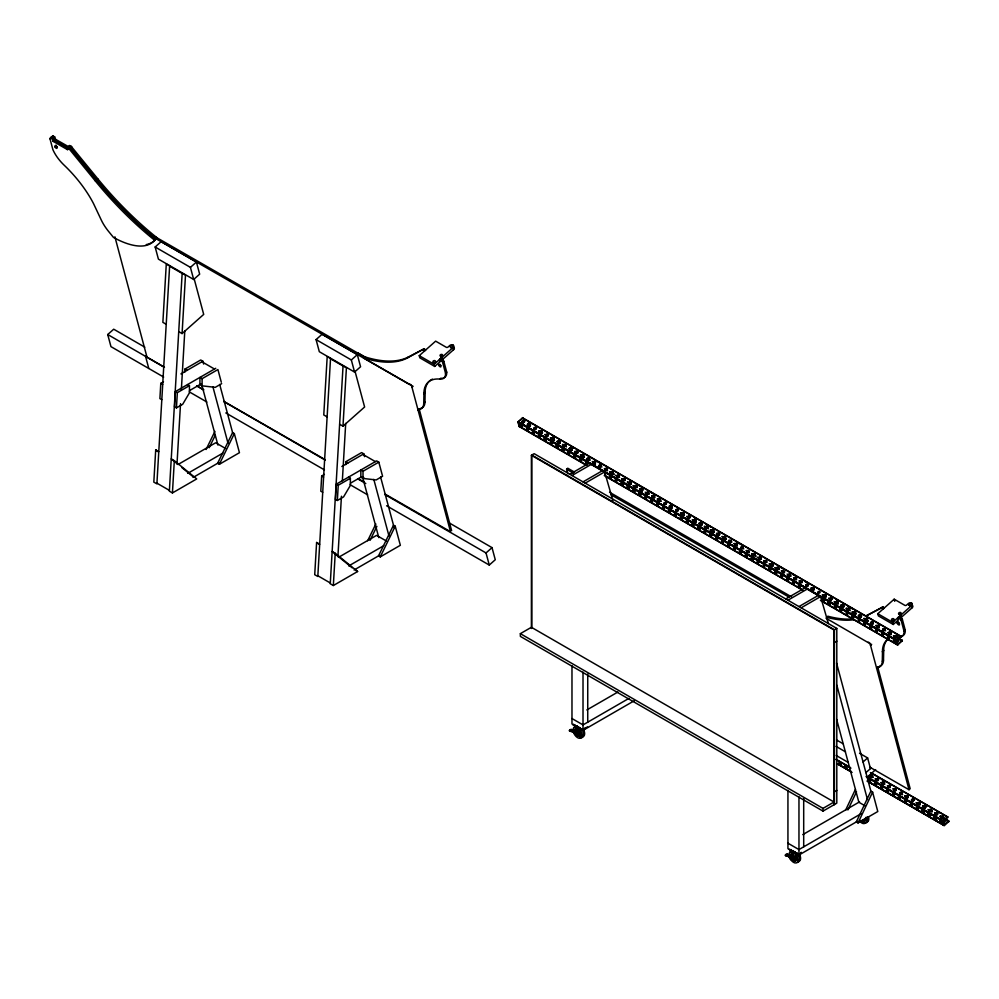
<?xml version="1.0" encoding="UTF-8"?>
<svg xmlns="http://www.w3.org/2000/svg" width="999" height="999" viewBox="0 0 999 999"><rect width="100%" height="100%" fill="white"/><g stroke="black" fill="none" stroke-linecap="round" stroke-linejoin="round"><path stroke-width="1.5" d="M184.902 371.978L184.902 369.106L200.699 359.99L202.872 361.238L203.634 364.061M187.55 384.565L189.448 385.664L189.448 392.832L182.667 404.308L176.448 407.892L174.538 406.793L175.437 391.558L215.734 368.294M221.678 383.641L215.26 387.35L202.098 385.839L202.098 378.671L217.907 369.555L221.303 382.23M345.804 464.572L345.804 461.7L361.613 452.584L363.786 453.833L364.535 456.655M348.464 477.16L350.362 478.259L350.362 485.427L343.569 496.903L337.35 500.487L335.452 499.388L336.338 484.153L376.635 460.889L378.808 462.15L382.58 476.236L376.161 479.945L363.012 478.434L360.839 477.172L360.839 470.017L363.012 471.266L363.012 478.434M419.243 409.203L418.057 410.277L421.391 408.529A27.822 11.401 48.3 0 0 423.763 403.184L424.001 391.396A65.709 26.923 48.3 0 1 439.947 379.083L441.146 378.009M421.391 408.529L422.589 407.467A27.822 11.401 48.3 0 0 424.962 402.11L425.199 390.334A65.709 26.923 48.3 0 1 432.505 379.133M880.007 666.096L876.598 668.319L879.932 666.583A27.822 11.401 48.3 0 0 882.304 661.226L882.542 649.45A65.709 26.923 48.3 0 1 888.161 639.16M879.932 666.583L881.13 665.521A27.822 11.401 48.3 0 0 883.503 660.164L883.74 648.388A65.709 26.923 48.3 0 1 887.874 639.235M586.987 465.284L519.355 426.273L518.206 421.953L896.515 640.371L897.664 644.692L901.997 640.059L902.347 640.834L897.514 644.992L896.315 640.297L901.285 636.063L900.823 637.362L900.998 636.363L896.553 640.259L518.244 421.84L522.752 417.932L522.752 418.731L522.877 417.619L517.969 422.028L519.18 426.561L521.653 424.6M868.568 781.605L944.305 825.299L948.688 820.604L948.9 821.44L944.043 825.586L942.869 820.903L947.839 816.67L947.377 817.969L947.664 816.97L870.416 772.577M791.57 857.691L792.707 859.04M158.779 451.635L155.707 449.862L153.821 482.105L156.893 483.878L169.63 265.909L166.284 263.986L162.874 322.352L166.209 324.288M163.486 381.793L160.789 383.354L159.902 398.589L161.801 399.687M176.448 407.892L177.335 392.657L189.448 385.664M178.734 331.656L182.08 333.579L185.489 275.212L182.155 273.289L169.355 491.158L172.427 492.944L174.326 460.689L171.241 458.916L177.135 463.711M176.998 464.085L180.532 403.633M181.356 389.685L184.803 330.794M319.692 544.23L316.608 542.457L314.722 574.7L317.807 576.473L330.532 358.504L327.197 356.581L323.776 414.947L327.123 416.883M324.388 474.388L321.69 475.949L320.804 491.183L322.702 492.27M337.35 500.487L338.236 485.252L350.362 478.259M339.648 424.25L342.982 426.173L346.403 367.807L343.057 365.884L330.257 583.753L333.341 585.526L335.227 553.284L332.143 551.51L352.185 567.819M337.899 556.68L341.446 496.228M342.345 480.731L345.704 423.389M861.737 820.728L862.424 821.103A1.823 1.036 -1.9 0 0 864.41 820.828A1.823 1.036 -1.9 0 0 864.809 819.704L864.947 820.092M581.331 729.258L581.306 729.158A3.884 2.235 0 0 1 577.472 727.447L577.534 726.373M573.364 724.912L573.601 724.213L573.389 724.974M576.323 733.416C576.735 736.313 573.538 730.107 576.273 730.918A1.361 0.774 59.7 0 1 576.935 731.568L577.285 732.604M791.47 857.404C794.829 860.651 787.549 857.517 787.749 854.507C793.993 867.519 790.122 851.173 792.257 858.241M534.378 433.591L532.742 431.705M534.215 433.691L532.629 431.868M578.296 733.778A4.72 0.987 -38.6 0 0 578.384 733.528L578.433 733.204A9.141 1.911 -38.6 0 1 578.908 732.217L581.218 729.47M520.841 424.987L522.415 426.823L520.679 425.087M524.163 422.09C523.476 420.479 523.688 425.599 519.43 426.273M575.212 732.891L576.386 734.365L575.599 731.305L573.551 731.905L569.592 730.868A1.836 1.036 -1.9 0 1 571.465 729.42L575.699 734.427L571.99 729.707A1.836 1.036 -1.9 0 0 570.004 729.982A1.836 1.036 -1.9 0 0 569.605 731.106L573.663 732.167L575.574 731.518M578.246 733.503L578.209 733.84A4.72 0.987 -38.6 0 0 578.159 733.578A9.028 1.886 -38.6 0 1 578.671 732.354L581.331 728.771L582.617 729.42L581.455 729.732L573.389 724.712M793.955 858.628L793.156 851.435M557.979 446.528L556.068 445.654L556.992 447.227L557.879 447.202L556.293 445.517L558.016 447.252M575.936 731.805L576.835 725.848M791.882 856.493L792.781 850.524M792.719 858.865C791.845 854.607 789.422 856.755 785.539 855.556A1.836 1.036 -1.9 0 1 787.412 854.095L787.936 854.395A1.836 1.036 -1.9 0 0 785.963 854.657A1.836 1.036 -1.9 0 0 785.551 855.781L789.61 856.842L792.045 856.418L793.119 859.927L796.715 859.49M576.773 725.749L575.711 732.017L578.246 735.813A1.823 1.036 -1.9 0 0 580.219 735.539L580.207 735.551A1.823 1.036 -1.9 0 0 580.631 734.415L580.756 734.802M792.769 850.636L791.645 856.73M538.686 435.089C537.137 436.276 541.233 438.461 540.122 436.076M540.259 437.025L538.586 435.189M540.109 437.137L538.586 435.277M568.231 452.16C567.707 455.944 571.952 453.521 567.994 452.372M573.913 455.781C577.959 458.404 572.415 456.268 574.949 455.844M574.15 455.569C572.614 457.405 577.447 458.566 575.187 456.056M579.969 459.078L581.493 461.038L580.619 459.09M611.188 477.984C607.467 474.263 610.839 479.795 611.051 477.023M611.051 478.096L609.515 476.223M615.284 479.67C619.105 480.806 615.159 483.254 615.521 479.458M621.341 482.967L622.864 484.84M628.783 488.249L627.26 486.376L628.683 488.436M640.596 495.154L639.073 493.294L640.871 494.792M645.878 496.79C642.557 495.092 648.214 501.086 646.116 497.002M650.898 500.024L652.422 501.985M652.335 502.085L651.548 500.049M656.805 503.533L658.091 505.519L658.154 504.07M664.248 508.816C664.285 504.732 660.814 509.04 664.485 508.603M668.481 510.389L670.154 512.137L668.631 510.264M669.755 510.651L668.356 510.639L670.192 512.062M676.073 515.634L674.537 513.773L674.537 514.747L676.311 515.422L674.637 513.586L675.973 515.734M681.98 519.043L680.456 517.182L682.13 518.931M687.886 522.465L686.463 520.404L686.763 522.077L688.124 522.252M692.27 523.913L693.706 525.973L692.032 524.125M699.862 528.471L698.276 527.235L699.625 529.383M705.656 532.542C701.448 529.42 707.879 534.078 704.07 530.894M710.014 534.24L711.538 536.026L710.014 534.153M710.102 534.065L710.189 535.489L711.563 535.963M715.883 537.724L717.444 539.522L715.921 537.662M721.802 541.133C725.549 544.243 719.218 539.872 723.501 542.819M729.27 546.353L727.747 544.48L729.42 546.228M735.414 549.55L733.828 549.138L733.89 547.677L735.451 549.4L734.29 549.163L733.753 547.714M735.177 549.762L733.653 547.889M739.56 551.223L741.233 553.059L740.908 551.848M741.096 553.171L739.422 551.336M746.902 556.68C747.776 553.846 743.543 554.77 747.002 556.593M751.385 558.041C750.162 559.353 754.02 561.201 752.921 558.928M752.909 560.002L751.236 558.166L753.059 559.89M757.267 561.613C760.289 562.437 757.442 565.034 757.392 561.363M763.211 564.872C766.807 568.543 760.726 563.224 764.735 566.833M769.118 568.281L770.641 570.154L768.968 568.406M780.943 575.112C783.228 580.332 780.082 572.689 782.467 577.06M786.85 578.521L788.523 580.357L787.986 578.908M792.769 581.93L794.292 583.891M798.526 585.464L800.199 587.212L798.676 585.352M799.799 585.739L798.401 585.714L800.236 587.15M823.601 599.475C820.266 597.627 824.637 603.446 824.013 599.974M822.477 599.088L824.15 600.923M824 601.048L822.327 599.213M829.919 604.457L828.383 602.584L830.057 604.345M834.302 605.918C837.936 609.402 831.63 604.482 835.976 607.754M853.708 617.994L852.035 616.158M859.627 621.615L858.066 619.817M865.696 624.213L863.773 623.289L865.346 624.899M839.322 762.537L840.846 764.497M871.59 628.321C868.243 628.309 870.853 624.825 871.353 628.533M875.836 629.894C878.958 635.152 873.663 627.347 877.397 631.693M877.359 631.855L876.485 629.907M883.416 635.152C879.307 631.331 883.753 637.325 883.091 633.94M883.266 635.264L881.742 633.391M887.512 636.838L889.185 638.586L887.661 636.725M889.085 638.773C889.684 634.977 885.464 638.274 889.21 638.523M893.418 640.247L895.092 642.095L893.568 640.134M869.03 779.695C871.915 784.852 866.957 777.11 870.591 781.493M876.623 784.252C874.812 780.943 874.038 785.726 876.623 784.952M874.949 783.104L876.473 784.977L874.799 783.228M888.298 791.895C884.689 788.436 890.871 793.218 886.625 790.047M893.568 793.518C890.708 792.881 896.14 797.102 893.805 793.73M894.205 795.304L892.532 793.468M898.688 796.665L900.261 798.601L899.025 796.665M904.619 800.424C908.316 802.746 903.271 801.21 905.544 800.436M912.099 805.631L910.576 803.758L912.237 805.519M918.044 808.89C915.134 804.67 918.281 810.988 917.831 807.716M929.969 815.758L928.308 813.91M929.832 815.871L928.308 813.998M934.215 817.332L935.888 819.168M935.738 819.28L934.065 817.444M940.121 820.741L941.645 822.689M155.981 238.986A172.203 70.567 48.3 0 1 96.516 179.783L70.167 147.602L96.466 179.832A172.203 70.305 48.4 0 0 155.794 239.148L154.595 240.21A86.076 35.14 48.4 0 1 113.511 237.462L107.88 230.557A27.822 11.364 48.4 0 1 101.274 220.017L93.556 203.659A65.709 26.823 48.4 0 0 64.136 165.172A22.827 9.316 48.4 0 1 52.872 149.588L50 138.811A2.048 0.837 48.4 0 1 50.887 138.149L52.323 138.986L53.072 141.321L67.657 149.763L67.22 147.602L69.618 145.479L71.366 146.528L97.715 178.709A172.203 70.567 48.3 0 0 157.168 237.912L155.981 238.986L150.762 235.976M67.295 149.475L68.494 148.414L54.233 140.285L53.521 137.924L52.085 137.088A2.048 0.837 48.4 0 0 51.199 137.75M154.595 240.21A172.203 70.305 48.4 0 1 95.267 180.894L69.018 148.714L53.971 139.598L52.772 140.659M69.693 147.34L55.432 139.223L54.67 136.888L53.234 136.064A2.048 0.837 48.3 0 0 52.348 136.726M902.846 635.589A22.827 9.353 48.3 0 0 905.244 630.182L902.372 619.405A2.048 0.837 48.3 0 0 900.748 617.307L899.312 616.47L898.113 617.544L898.188 619.405M527.897 428.758C524.25 428.571 530.944 431.543 526.523 428.571M550.611 442.045C549.912 444.942 553.558 443.206 550.287 442.345M587.025 462.899C583.428 461.151 588.598 466.933 587.237 463.136M587.437 464.31L585.889 462.574L587.537 464.335M579.745 734.327L579.283 734.315M795.753 859.202L795.691 859.003M795.279 858.978L795.666 859.377M863.823 820.042L863.76 819.542M571.915 730.444L571.828 730.132M787.549 855.156L787.786 854.807M575.911 732.841L575.087 732.854A3.571 2.06 60.1 0 1 577.21 729.832M546.141 440.447L544.517 438.573M546.003 440.584L544.38 438.698M787.799 855.132L787.836 854.994M577.709 732.479L577.16 726.847L577.472 727.447M575.287 732.742L575.836 734.302L575.811 731.68A1.848 1.061 60.1 0 1 576.81 731.118M576.198 733.328L575.511 733.166L576.273 733.84M792.519 858.778L791.295 858.79L791.345 857.317M845.504 810.364L855.444 789.347M847.901 809.964L856.518 791.757M870.866 791.121L856.293 821.94L858.029 822.939L877.796 811.525L872.602 792.12L870.866 791.121L836.563 663.111M858.029 822.939L872.602 792.12M206.081 449.513L214.922 431.381M209.178 447.727L215.297 435.177M219.355 464.298L234.328 433.603L232.592 432.604L217.62 463.299L219.355 464.298L239.448 452.697L234.328 433.603M367.669 540.721L375.836 523.976M370.08 540.322L376.885 526.373M380.257 556.893L395.229 526.198L393.494 525.199L378.521 555.894L380.257 556.893L400.349 545.292L395.229 526.198M584.865 728.471L585.277 727.647M800.536 853.371L800.923 852.597M800.811 853.158L801.235 852.322M584.577 728.683L584.303 729.12A8.779 1.836 -38.6 0 1 583.928 729.582M563.973 450.499C557.667 446.166 567.807 453.196 562.25 449.075M522.315 426.985C522.814 423.114 518.606 426.623 522.552 426.773M574.9 725.187L573.963 724.637M791.171 849.625L789.847 849.625M794.63 857.03L796.166 855.331M795.229 856.418L794.867 856.892A9.141 1.911 -38.6 0 0 794.38 857.879L794.342 858.153A4.72 0.987 -38.6 0 1 794.193 858.566L794.168 858.516A3.472 1.736 -53.8 0 0 794.105 858.241A9.028 1.886 -38.6 0 1 794.63 857.03M796.078 855.281L797.165 854.145M640.846 494.942C638.011 495.954 639.148 490.846 640.846 494.592M670.067 512.325L669.979 510.901M680.544 516.995C679.008 518.181 683.104 520.367 681.992 517.981M698.276 527.235L698.363 528.658L699.862 529.17M723.264 543.031L722.489 540.996M741.333 552.959C739.76 554.457 738.386 549.687 740.696 551.61M745.566 554.532L745.654 555.956L747.152 556.468M770.803 569.43L768.88 568.493L770.641 570.242M794.193 583.99L793.418 581.955M800.112 587.4L800.024 585.976M835.726 607.966L835.838 606.805M840.309 609.228C839.31 612.012 843.855 611.251 840.209 609.415C841.308 613.086 843.094 609.203 840.059 609.44M845.978 612.862L847.651 614.61M840.758 764.597C841.42 760.826 836.975 764.048 840.996 764.385M886.862 789.834L887.162 791.508L888.536 791.67M892.769 793.256L893.081 794.917L894.442 795.092M904.757 800.162C903.208 802.01 908.116 803.159 905.781 800.649M910.576 803.758L912 805.731L911.225 803.696M928.396 813.823C926.86 814.997 930.943 817.194 929.844 814.797M940.221 820.641L940.309 822.065L941.795 822.577M941.558 822.789L941.657 821.628M55.082 138.599L53.934 139.635M528.196 430.419L528.121 428.996M797.165 854.282C801.26 854.582 790.983 853.808 789.31 849.325C788.248 849.15 801.96 855.419 797.165 853.983A4.208 2.435 0 0 1 793.106 852.172L793.843 858.89M51.149 137.787A2.048 0.837 48.3 0 1 52.048 137.125L53.234 136.064M52.323 138.986L54.67 136.888M54.058 140.11L55.257 139.048M54.421 140.397L55.744 139.336M71.466 146.628L70.217 147.652L68.419 146.541L69.905 147.39L71.154 146.366M69.905 147.402L71.366 146.528M69.018 148.714L71.578 146.741M97.715 178.709L95.267 180.894M413.124 386.251L411.925 387.312A1.973 0.812 48.3 0 0 411.501 385.377A1.973 0.812 48.3 0 0 409.453 384.278L363.586 357.917L364.785 356.855A172.203 70.567 48.3 0 0 408.479 356.943L423.926 348.901L425.824 349.837L424.637 350.899L422.877 349.962L424.25 348.938M363.586 357.917A172.203 70.567 48.3 0 0 407.292 358.017L408.479 356.943M407.292 358.017L423.988 348.888M423.101 350.025L424.35 348.988M439.647 361.363L439.572 359.49L440.771 358.429L442.207 359.253A2.048 0.837 48.3 0 1 443.831 361.363L446.715 372.14A22.827 9.353 48.3 0 1 442.869 377.984M439.572 359.49L441.009 360.314L442.207 359.253M439.947 379.083A22.827 9.353 48.3 0 0 445.517 373.201L442.644 362.425L443.831 361.363M445.517 373.201L446.715 372.14M423.888 393.319L425.087 392.245M423.863 393.843L425.05 392.782M423.763 403.184L424.962 402.11M567.819 473.763L566.608 469.243L567.757 468.219L574.5 472.102M881.305 608.004L882.741 606.967L884.365 607.892L883.178 608.953L881.33 608.004L865.833 616.058L882.741 606.967M881.593 608.054L882.891 607.042M898.113 617.544L899.55 618.369L900.748 617.307M871.665 644.293L870.466 645.354A1.973 0.812 48.3 0 0 870.042 643.418A1.973 0.812 48.3 0 0 867.994 642.332M898.488 637.125A22.827 9.353 48.3 0 0 904.058 631.256L901.185 620.479L902.372 619.405M904.058 631.256L905.244 630.182M882.429 651.36L883.628 650.299M882.404 651.897L883.591 650.836M882.304 661.226L883.503 660.164M869.904 767.232L909.015 789.722L910.164 788.698L877.659 666.77M50 138.811L52.085 137.088M52.897 141.134L54.096 140.072M53.397 141.433L54.595 140.359M68.694 148.464L70.005 147.477M68.856 148.576L70.117 147.552M69.218 148.926L70.367 147.802M155.157 247.003L161.151 241.683L196.416 262.05L199.663 274.163L193.669 279.47L158.404 259.116L155.157 247.003L190.422 267.37L193.669 279.47M163.661 377.06L110.964 346.641L107.717 334.528L113.711 329.208L144.793 347.153M190.422 267.37L196.416 262.05M182.08 333.579L203.696 314.41L194.131 278.709M316.071 339.598L322.065 334.278L357.33 354.645L360.564 366.758L354.57 372.065L319.318 351.71L316.071 339.598L351.336 359.965L354.57 372.065M351.336 359.965L357.33 354.645M454.033 347.54A2.373 1.686 -15 0 1 453.509 349.775L434.727 366.433L419.83 357.829L419.255 355.669L435.639 341.146L446.328 347.315A1.299 0.912 -15 0 0 448.027 347.065L449.587 345.691A2.373 1.686 -15 0 1 453.059 345.055L453.633 347.215A2.373 1.686 -15 0 0 453.109 347.003M342.982 426.173L364.61 407.005L355.032 371.303M434.727 366.433L434.14 364.273L452.934 347.615A2.373 1.686 -15 0 0 453.059 345.055M492.02 547.627L495.267 559.74L489.273 565.059L486.026 552.947L492.02 547.627L448.788 522.664M898.738 619.592L893.268 624.475L878.371 615.884L877.796 613.723L894.18 599.188L904.869 605.357A1.299 0.912 -15 0 0 906.568 605.119L908.128 603.733A2.373 1.686 -15 0 1 911.6 603.109L912.174 605.257M893.268 624.475L892.681 622.327L911.475 605.669A2.373 1.686 -15 0 0 911.6 603.109M900.998 617.619L912.05 607.817A2.373 1.686 -15 0 0 911.65 605.044M863.049 761.975L867.619 757.929L859.515 753.246M865.908 772.639L871.24 767.906M867.132 777.197L875.661 769.642M943.118 820.866L947.427 817.032M576.236 733.94L575.911 733.166M570.754 730.544L571.578 730.631L570.879 730.369M573.551 731.905L574.937 731.605M580.756 734.577A1.823 1.036 -1.9 0 1 578.234 735.576L576.236 733.353L577.434 732.654M577.172 735.252L580.631 734.415L576.635 735.027M578.783 735.301L579.17 734.777M787.137 855.581L786.5 855.194L787.362 855.344M789.497 856.593L792.219 855.606A1.361 0.774 59.7 0 1 792.894 856.243L793.231 857.279M791.745 857.679L793.556 857.454M793.119 859.927L792.02 859.352M794.342 859.477L794.879 859.552M795.304 859.565L794.405 859.739L795.129 859.465M862.574 820.092L863.348 820.316M862.961 819.854C864.722 819.879 861.712 821.103 863.348 820.017M863.536 820.167L862.636 820.354M180.919 373.913L202.872 361.238M189.523 390.597L201.336 383.766M177.947 464.56L215.672 442.782L225.699 448.563M187.787 473.351L222.827 453.121M193.182 477.41L218.781 462.624M172.427 492.944L196.716 478.921L174.326 460.689M341.833 466.508L363.786 453.833M363.012 471.266L378.808 462.15M350.424 483.191L360.939 477.122L363.761 477.51M338.848 557.155L376.586 535.377L386.613 541.158M531.393 628.458L531.393 455.282L534.153 453.683L836.8 628.421L836.8 803.159L823.001 811.113L520.354 636.388L520.354 633.653L531.393 627.285L834.04 802.01L823.001 808.391L520.354 633.653M348.701 565.946L383.728 545.716M354.083 570.004L379.682 555.219M333.341 585.526L357.617 571.515L335.227 553.284M569.805 474.275L589.248 463.049M571.977 475.524L591.42 464.298M583.016 481.893L602.459 470.679M585.189 483.154L604.62 471.928L612.849 500.349M586.838 709.952L617.919 692.007M785.763 598.95L805.194 587.724M787.936 600.212L807.367 588.985M628.945 698.376L583.016 724.899L571.977 718.531M571.977 665.746L571.977 723.988L583.016 730.356L634.353 700.711M798.963 606.58L818.406 595.354M801.136 607.829L820.579 596.603L828.371 623.538M531.393 455.282L834.04 630.007L836.8 628.421M834.427 642.519L836.8 641.158M834.427 791.782L836.8 790.409M802.796 834.627L859.54 801.86M861.113 813.698L798.963 849.575L787.936 843.206M787.936 790.421L787.936 848.663L798.963 855.032L857.067 821.49M585.102 728.271L587.574 726.847M420.354 408.628L422.589 407.467M582.492 729.158L581.218 729.307A4.208 2.435 0 0 1 577.147 727.497L577.06 727.072M575.199 732.754L575.899 732.692M790.696 855.893L791.558 856.218M574.9 724.912L573.963 724.762M799.275 853.658L797.277 853.933M538.436 435.302L539.935 435.814M581.643 460.914C578.733 461.238 580.207 457.23 581.518 460.876M604.894 474.812L605.144 473.613M609.378 476.261L610.864 476.773M628.92 488.224C626.261 488.948 627.172 484.24 628.933 487.524M634.84 491.633L633.129 489.947M652.572 501.873C649.662 502.197 651.148 498.189 652.459 501.835M656.668 503.558L657.941 503.833M698.039 527.447L699.75 529.133M709.864 534.278L711.775 535.539M745.329 554.745L747.04 556.431M776.698 573.538L774.999 571.853M780.793 575.224L782.716 576.498M786.712 578.633C791.133 581.643 784.465 579.283 787.749 578.696M851.885 616.271C855.931 620.466 849.287 614.397 853.708 617.295M881.605 633.428L882.641 633.491M839.172 762.662L840.883 764.335M882.529 788.361C878.059 785.102 884.664 789.909 880.818 786.675M918.156 808.928L916.208 807.454L917.606 807.479M928.158 814.035L929.644 814.547M939.984 820.853L941.682 822.539M528.434 430.207L526.735 428.509M551.972 443.718L550.499 442.257M798.064 854.52L798.176 854.507A6.693 3.859 60.1 0 1 797.202 862.549M582.18 729.532L573.426 724.774M792.707 857.242L791.92 857.042M791.67 857.292L791.845 858.99M680.694 516.97L681.805 517.719M693.806 525.786L692.245 524.075M871.453 628.359L869.917 626.848M576.273 734.964L575.711 734.64M787.437 855.419L786.7 855.219L787.537 855.306M577.372 735.139L576.036 734.64M751.822 557.954L752.734 558.678M940.559 820.654L941.47 821.365M550.911 442.058L551.985 443.131M580.431 734.527L576.048 731.243L571.79 729.819M861.725 820.491L862.412 820.866A1.823 1.036 -1.9 0 0 864.934 819.867M579.108 735.114L578.846 734.839M794.729 859.202L795.454 859.565L794.405 859.739M787.749 854.507L792.007 855.918L796.578 859.103A1.823 1.036 -1.9 0 1 796.178 860.226A1.823 1.036 -1.9 0 1 794.193 860.489L792.145 858.191M52.048 137.125L53.484 137.949M609.565 492.257L791.658 596.94M566.608 469.243L573.351 473.114M611.113 494.83L789.16 597.177M826.048 618.219L870.092 643.706L909.015 789.722M357.592 352.722L367.395 358.354M153.259 235.664L366.833 358.266M149.887 235.227L411.551 385.651L450.487 531.668L385.739 494.455M196.903 385.901L203.646 389.772M223.888 401.411L325.037 459.565M358.766 478.946L364.16 482.042M877.796 613.723L892.681 622.327M419.255 355.669L434.14 364.273M522.502 417.782L900.811 636.188M522.564 418.019L900.873 636.438M528.096 421.615L530.794 423.176M552.41 435.651L555.119 437.212M571.328 446.578L574.038 448.139M595.654 460.614L599.7 462.962M638.885 485.576L641.583 487.137M651.048 492.607L653.746 494.155M669.967 503.521L672.664 505.082M694.28 517.557L696.99 519.118M706.443 524.587L710.501 526.923M737.512 542.519L741.57 544.867M780.756 567.482L783.453 569.043M792.919 574.512L795.616 576.061M805.069 581.53L807.779 583.091M836.151 599.462L838.848 601.023M848.313 606.493L852.359 608.828M898.301 635.352L900.998 636.912M571.091 446.79L573.788 448.351M527.609 424.076L530.319 425.636M539.772 431.093L542.469 432.654M557.342 441.233L560.039 442.794M562.737 444.355L565.446 445.916M569.492 448.251L572.202 449.812M574.9 451.373L577.597 452.934M581.655 455.269L584.353 456.83M587.062 458.391L589.76 459.952M592.469 461.513L595.167 463.074M599.225 465.422L601.922 466.97M604.62 468.531L607.33 470.092M610.027 471.653L614.085 474.001M616.783 475.561L619.492 477.122M622.19 478.671L624.887 480.232M634.353 485.701L637.05 487.262M639.76 488.823L642.457 490.372M646.515 492.719L649.213 494.28M651.91 495.841L654.62 497.402M657.317 498.963L661.375 501.298M669.48 505.981L672.177 507.542M681.643 512.999L684.34 514.56M699.2 523.139L701.91 524.7M704.607 526.261L707.304 527.822M711.363 530.157L714.06 531.718M716.77 533.279L719.467 534.84M722.177 536.401L726.223 538.736M728.933 540.297L731.63 541.858M734.327 543.419L737.037 544.979M741.083 547.327L743.793 548.876M746.49 550.437L749.188 551.997M751.897 553.558L755.943 555.906M758.653 557.467L761.35 559.028M764.06 560.589L766.757 562.137M776.211 567.607L778.92 569.168M781.618 570.729L784.327 572.29M788.373 574.625L791.083 576.186M793.78 577.747L796.478 579.308M799.188 580.869L801.885 582.429M811.35 587.887L814.048 589.447M823.501 594.904L826.21 596.465M841.071 605.044L843.768 606.605M846.478 608.166L849.175 609.727M853.233 612.062L855.931 613.623M858.628 615.184L861.338 616.745M864.035 618.306L868.094 620.641M876.198 625.324L878.895 626.885M882.954 629.233L885.651 630.794M888.361 632.342L891.058 633.903M895.116 636.251L901.872 640.147M527.372 424.288L530.382 425.874M539.535 431.306L542.532 432.892M544.942 434.428L547.639 435.989M551.698 438.324L554.395 439.885M557.092 441.446L560.102 443.032M562.499 444.567L566.558 446.903M569.255 448.464L572.265 450.049M574.662 451.585L577.672 453.171M580.369 454.732L584.427 457.08M586.825 458.603L589.822 460.189M592.532 461.75L595.229 463.311M604.383 468.743L607.392 470.342M609.79 471.865L613.848 474.213M616.545 475.774L619.555 477.36M621.952 478.896L624.65 480.444M627.36 482.005L631.405 484.353M634.115 485.914L636.813 487.475M639.51 489.035L642.519 490.621M645.217 492.182L647.926 493.743M651.673 496.053L654.682 497.639M657.379 499.2L660.089 500.761M669.243 506.193L672.24 507.779M681.393 513.211L684.402 514.797M686.8 516.333L689.51 517.894M693.556 520.229L696.266 521.79M698.963 523.351L701.972 524.937M704.37 526.473L708.416 528.808M711.126 530.369L714.135 531.955M716.533 533.491L719.53 535.077M722.24 536.638L726.285 538.985M728.683 540.509L731.693 542.095M734.09 543.631L737.1 545.217M746.253 550.649L749.262 552.247M751.66 553.771L755.706 556.118M758.416 557.679L761.413 559.265M763.81 560.801L766.52 562.35M769.218 563.911L773.276 566.258M775.973 567.819L778.683 569.38M781.38 570.941L784.39 572.527M787.087 574.088L789.797 575.649M793.543 577.959L796.553 579.545M799.25 581.106L801.947 582.667M811.101 588.099L814.11 589.685M823.263 595.117L826.273 596.703M828.671 598.239L831.368 599.8M835.426 602.135L838.124 603.696M840.833 605.257L843.83 606.843M846.228 608.379L850.286 610.714M852.984 612.275L855.993 613.861M858.391 615.396L861.4 616.982M864.098 618.543L868.156 620.891M870.554 622.414L873.251 623.975M875.961 625.536L878.97 627.122M888.123 632.554L891.12 634.153M893.518 635.676L901.935 640.384M527.435 424.525L530.144 426.086M538.611 431.031L542.295 433.104M545.004 434.665L547.702 436.226M550.399 437.787L554.457 440.122M557.155 441.683L559.865 443.244M562.562 444.805L565.272 446.366M569.318 448.701L572.027 450.262M574.725 451.823L577.422 453.384M580.494 455.219L584.178 457.292M586.888 458.853L589.585 460.414M592.295 461.963L595.354 463.798M604.445 468.993L607.517 470.816M609.852 472.115L612.562 473.663M615.259 475.224L617.956 476.785M622.015 479.133L624.712 480.694M627.422 482.255L630.119 483.816M633.191 485.639L636.875 487.712M639.572 489.273L642.282 490.834M651.735 496.291L654.445 497.852M669.305 506.431L672.002 507.992M680.481 512.937L684.165 515.009M686.862 516.57L689.572 518.131M692.27 519.692L696.328 522.027M699.025 523.588L701.735 525.149M704.432 526.71L707.13 528.271M710.202 530.094L713.885 532.167M716.595 533.728L719.292 535.289M722.364 537.125L726.048 539.198M728.746 540.759L731.455 542.32M734.153 543.868L737.225 545.704M746.315 550.899L749.387 552.722M751.723 554.02L754.42 555.569M757.13 557.13L759.827 558.691M763.885 561.038L766.583 562.599M769.28 564.16L771.99 565.721M775.062 567.544L778.745 569.617M781.443 571.178L784.153 572.739M793.606 578.196L796.303 579.757M811.163 588.336L813.873 589.897M822.352 594.842L826.036 596.915M828.733 598.476L831.43 600.037M834.14 601.598L838.186 603.933M840.896 605.494L843.593 607.055M846.303 608.616L849 610.177M852.072 612L855.756 614.073M858.453 615.634L861.163 617.195M864.235 619.03L867.919 621.103M876.023 625.774L879.095 627.609M888.186 632.804L891.258 634.627M893.581 635.926L902.06 640.871M538.673 431.268L541.383 432.829M550.836 438.299L553.546 439.847M580.556 455.457L583.266 457.018M592.719 462.475L595.429 464.036M633.254 485.876L635.963 487.437M680.544 513.174L683.241 514.735M692.707 520.204L695.404 521.753M710.264 530.344L712.974 531.905M722.427 537.362L725.137 538.923M734.59 544.38L737.287 545.941M775.124 567.782L777.821 569.343M822.414 595.079L825.112 596.64M834.565 602.11L837.274 603.671M852.135 612.25L854.832 613.811M864.297 619.268L866.995 620.829M876.46 626.286L879.157 627.847M898.076 638.773L902.122 641.108M518.181 421.603L896.49 640.022M517.969 422.165L896.278 640.584M605.831 476.198L801.885 589.547M822.002 601.011L897.814 644.929M519.118 426.486L585.327 464.71M604.245 475.624L802.846 590.297M820.416 600.436L897.427 644.904M330.519 358.778L343.057 366.009M169.605 266.184L182.143 273.426M362.849 454.37L375.387 461.613M201.948 361.775L214.473 369.018M836.55 739.984L843.306 743.88M202.098 378.671L199.925 377.422L199.925 384.578L202.098 385.839M345.804 461.7L347.977 462.962M184.902 369.106L187.075 370.367M836.026 746.378L845.491 751.835M871.702 773.114L947.364 816.795M881.355 779.295L885.401 781.63M924.587 804.257L927.297 805.818M936.75 811.275L939.447 812.836M107.717 334.528L164.46 367.295L147.003 357.205L114.897 236.788M196.89 386.014L203.646 389.91M223.913 401.61L325.249 460.114M357.679 478.846L365.784 483.516M384.69 494.443L486.026 552.947M836.188 755.469L848.338 762.499M870.067 775.511L872.764 777.072M882.217 782.529L884.927 784.09M893.031 788.773L895.728 790.334M899.787 792.669L902.484 794.23M905.194 795.791L907.891 797.352M917.344 802.809L920.054 804.37M922.751 805.931L925.461 807.492M929.507 809.827L932.217 811.388M934.914 812.949L937.611 814.51M940.321 816.071L948.426 820.753M870.129 775.748L872.826 777.309M893.094 789.01L895.791 790.571M899.849 792.906L902.547 794.467M905.256 796.028L907.954 797.589M917.419 803.046L920.116 804.607M922.814 806.168L925.524 807.729M940.384 816.308L948.488 820.991M869.817 775.724L872.527 777.284M875.224 778.845L877.934 780.406M887.387 785.863L890.084 787.424M899.55 792.881L902.247 794.442M904.944 796.003L907.654 797.564M917.107 803.021L919.817 804.582M922.514 806.143L925.211 807.704M929.27 810.039L931.967 811.6M934.677 813.161L937.374 814.722M940.084 816.283L948.188 820.966M869.879 775.961L872.589 777.522M875.286 779.083L877.996 780.644M881.068 782.467L883.765 784.028M887.449 786.101L890.146 787.662M899.612 793.119L902.309 794.68M905.019 796.24L907.716 797.801M916.195 802.746L919.879 804.819M922.577 806.38L925.286 807.941M927.984 809.502L932.042 811.85M940.146 816.52L948.613 821.478M868.968 775.686L871.665 777.247M881.13 782.704L883.828 784.265M916.258 802.996L918.955 804.557M928.421 810.014L931.118 811.575M940.571 817.032L948.688 821.715M867.382 776.935L943.044 820.629M836.051 759.265L849.837 767.157M866.058 776.51L943.068 820.978L944.23 825.299M836.088 759.565L850.948 768.144M867.169 777.509L942.831 821.19M837.487 763.673L851.073 771.478M837.624 763.91L851.136 771.715M868.705 781.855L944.367 825.536M837.249 763.885L852.11 772.464M866.97 781.043L943.98 825.511M189.323 391.883L206.893 402.023M225.811 412.937L324.438 469.892M350.112 484.702L367.669 494.855M386.588 505.769L489.273 565.059M336.338 484.153L338.236 485.252M321.69 475.949L323.589 477.035M175.437 391.558L177.335 392.657M160.789 383.354L162.687 384.44M864.997 805.793L858.865 802.259L836.687 719.48M355.569 570.329L357.617 571.515M317.819 575.761L330.344 583.004M156.905 483.166L169.443 490.409M834.952 605.931L835.651 606.543M763.86 564.885L764.747 565.759M716.807 537.749C713.361 537.25 719.417 541.645 717.045 537.962M692.931 523.938L693.806 524.8M621.99 482.979L622.877 483.853M869.692 779.707L870.566 780.581M791.645 857.479L792.282 858.091M316.608 542.457L318.968 544.368M181.843 467.557L193.631 477.147M155.707 449.862L158.067 451.773M563.061 449.001L563.936 450.137M894.692 640.521C891.083 638.898 896.378 644.492 894.917 640.759M858.99 619.83L859.639 620.541M847.015 612.924L847.651 613.623M775.923 571.878L776.71 572.839M728.87 544.78C725.274 543.131 730.531 548.826 729.095 545.029M704.994 530.919L705.781 531.893M634.053 489.972L634.84 490.934M881.742 786.7L882.629 787.899M871.053 626.873L871.603 627.622M846.578 766.583C843.418 763.948 847.389 769.929 846.765 766.845M792.182 857.979L794.193 860.264A1.823 1.036 -1.9 0 0 796.702 859.252M604.907 473.826L605.169 474.525M911.475 605.669L912.05 607.817M894.18 599.188L894.754 601.348M867.619 757.929L870.479 768.581M836.837 685.227L867.482 799.6M452.934 347.615L453.509 349.775M419.118 408.716L451.623 530.644M380.594 477.047L394.155 527.647M373.801 479.383L388.961 535.939M362.462 476.61L378.808 537.637M219.693 384.453L232.854 433.566M212.899 386.788L228.047 443.344M201.96 385.514L217.907 445.042M145.554 356.368L148.789 368.481M793.431 852.122L793.431 852.122A3.884 2.235 0 0 0 797.165 853.783M577.472 727.235L578.046 733.628M576.86 732.592L576.935 734.902M576.685 732.729L576.76 735.027M834.427 804.52L834.427 629.782L531.78 455.057L531.78 628.371M834.04 630.007L834.04 804.744M823.001 808.391L823.001 811.113M803.696 798.713L803.696 846.852M798.963 796.79L798.963 855.032M587.737 674.038L587.737 722.165M583.016 672.115L583.016 730.356M899.6 614.934A1.311 0.937 -15 0 1 901.423 614.835M893.006 620.854A1.311 0.937 -15 0 1 893.98 620.829M909.989 605.918A1.311 0.937 -15 0 1 911.538 605.943M899.55 618.369A2.048 0.837 48.3 0 1 901.185 620.479M902.159 635.864A22.827 9.353 48.3 0 1 900.574 636.088M853.77 619.755A172.203 70.567 48.3 0 1 826.548 617.245M851.523 619.043A172.203 70.567 48.3 0 1 827.746 616.183M899.5 623.551A1.586 0.649 48.3 0 1 898.913 622.976M898.675 622.652A1.586 0.649 48.3 0 1 898.351 621.778M896.602 640.247A1.249 0.887 -15 0 1 898.176 640.896A1.249 0.887 -15 0 1 896.652 641.982M896.677 640.496A1.249 0.887 -15 0 1 898.251 641.146A1.249 0.887 -15 0 1 896.715 642.232M942.619 821.166A1.249 0.887 -15 0 1 944.355 820.916A1.249 0.887 -15 0 1 944.392 822.189A1.249 0.887 -15 0 1 942.644 822.439M936.562 818.893A1.249 0.887 -15 0 1 936.5 817.994M930.519 815.296A1.249 0.887 -15 0 1 930.581 814.597M924.587 811.837A1.249 0.887 -15 0 1 924.574 811.375M930.581 815.534A1.249 0.887 -15 0 1 930.544 815.072M936.625 819.13A1.249 0.887 -15 0 1 936.562 818.243M942.494 821.628A1.249 0.887 -15 0 1 944.342 821.116A1.249 0.887 -15 0 1 944.38 822.502A1.249 0.887 -15 0 1 942.507 822.527M868.68 817.494A6.356 3.659 60.1 0 1 866.595 822.115M867.157 816.707A6.693 3.859 60.1 0 1 863.074 822.527M865.658 817.457A6.356 3.659 60.1 0 1 864.947 823.313A6.356 3.659 60.1 0 1 859.54 820.991M864.672 818.581A4.233 2.435 60.1 0 1 861.013 820.691M863.91 819.48A3.571 2.06 60.1 0 1 860.738 820.466M799.3 853.883A6.356 3.659 60.1 0 1 798.363 861.513M790.284 852.397A6.693 3.859 60.1 0 1 791.495 850.661M796.727 855.369A6.356 3.659 60.1 0 1 796.278 862.899A6.356 3.659 60.1 0 1 789.672 857.542M789.222 856.031A6.356 3.659 60.1 0 1 792.394 851.51M795.666 855.981A4.233 2.435 60.1 0 1 795.366 861.001A4.233 2.435 60.1 0 1 790.958 857.429M790.559 855.469A4.233 2.435 60.1 0 1 792.781 853.408M795.591 859.577A3.571 2.06 60.1 0 1 793.493 860.501A3.571 2.06 60.1 0 1 790.983 857.617M790.733 856.767A3.571 2.06 60.1 0 1 792.519 854.232M794.942 856.393A3.571 2.06 60.1 0 1 795.679 858.878M793.755 856.53A1.848 1.061 60.1 0 1 794.367 858.578M794.842 852.309A4.658 2.685 0 0 1 793.88 851.885M795.104 852.359A4.121 2.385 0 0 1 793.606 851.485M795.004 851.872A4.321 2.498 0 0 1 794.105 851.473M797.165 852.921A3.671 2.123 0 0 1 795.341 852.634M794.58 852.297A3.671 2.123 0 0 1 793.993 851.86M800.249 853.795A8.779 1.836 -38.6 0 1 798.663 855.569A8.516 1.773 -38.6 0 0 799.687 854.607L799.824 854.445A8.979 1.873 -38.6 0 0 800.486 853.67M794.105 858.253A4.72 0.987 -38.6 0 1 793.98 858.641M582.417 736.825A6.356 3.659 60.1 0 1 581.331 736.725M584.053 730.694A6.356 3.659 60.1 0 1 583.341 736.538M582.23 729.844A6.693 3.859 60.1 0 1 580.107 737.761M574.325 727.722A6.693 3.859 60.1 0 1 574.8 726.673M580.769 730.681A6.356 3.659 60.1 0 1 580.332 738.211A6.356 3.659 60.1 0 1 573.713 732.866M573.264 731.355A6.356 3.659 60.1 0 1 576.435 726.835M579.095 730.394A4.233 2.435 60.1 0 1 579.969 736.001A4.233 2.435 60.1 0 1 575.486 733.741M575.012 732.742A4.233 2.435 60.1 0 1 574.712 731.743M574.612 730.781A4.233 2.435 60.1 0 1 576.823 728.733M578.995 731.718A3.571 2.06 60.1 0 1 578.995 735.826A3.571 2.06 60.1 0 1 575.436 733.766M577.797 731.842A1.848 1.061 60.1 0 1 578.409 733.903M578.883 727.634A4.658 2.685 0 0 1 577.185 726.648M580.144 727.921A4.121 2.385 0 0 1 577.647 726.81M579.058 727.185A4.321 2.498 0 0 1 578.159 726.797M580.269 728.171A3.671 2.123 0 0 1 577.684 726.673M584.527 728.983A8.979 1.873 -38.6 0 1 583.878 729.769M442.694 358.142A1.311 0.937 -15 0 1 442.082 358.416M440.834 357.093A1.311 0.937 -15 0 1 442.008 356.556M433.878 363.112A1.311 0.937 -15 0 1 435.139 362.724M451.173 348.052A1.311 0.937 -15 0 1 453.184 348.077M441.009 360.314A2.048 0.837 48.3 0 1 442.644 362.425M440.959 365.497A1.586 0.649 48.3 0 1 439.96 364.285M155.794 239.148A86.076 35.14 48.4 0 1 146.279 244.593M55.981 145.417A1.586 0.649 48.4 0 0 57.38 147.14A1.586 0.649 48.3 0 1 55.956 145.23M532.417 432.03C533.591 436.126 535.626 431.156 532.417 432.03M621.103 483.179L622.777 485.014L621.103 483.179M632.929 490.01L634.602 491.845L633.016 489.91M774.787 571.915L776.46 573.751L774.787 571.915M792.519 582.142C793.268 585.564 795.579 582.492 792.519 582.142M828.146 602.722C829.182 606.805 831.418 601.997 828.146 602.722M844.992 766.171L846.665 768.006L844.992 766.171M898.351 796.977L900.024 798.813L898.351 796.977M922.152 810.713L923.825 812.549L922.152 810.713M922.389 810.501L924.063 812.337L922.389 810.501M933.978 817.544C935.014 821.628 937.249 816.82 933.978 817.544M544.268 438.786C545.179 442.832 547.627 438.224 544.268 438.786M662.724 506.943L664.397 508.691L662.724 506.943M899.375 614.348A1.311 0.937 -15 0 0 901.123 613.086A1.311 0.937 -15 0 0 899.025 612.774A1.311 0.937 -15 0 0 899.375 614.348M892.07 620.466A1.311 0.937 -15 0 0 894.03 619.417A1.311 0.937 -15 0 0 892.107 618.818A1.311 0.937 -15 0 0 892.07 620.466M909.277 605.419A1.311 0.937 -15 0 0 911.275 604.432A1.311 0.937 -15 0 0 909.415 603.758A1.311 0.937 -15 0 0 909.277 605.419M897.302 623.401A1.586 0.649 48.3 0 0 899.3 624.962A1.586 0.649 48.3 0 0 898.326 622.864A1.586 0.649 48.3 0 0 897.302 623.401M635.014 487.1A1.249 0.887 -15 0 0 636.838 486.063A1.249 0.887 -15 0 0 634.977 485.551A1.249 0.887 -15 0 0 635.014 487.1M629.095 483.691A1.249 0.887 -15 0 0 630.931 482.654A1.249 0.887 -15 0 0 629.058 482.13A1.249 0.887 -15 0 0 629.095 483.691M623.189 480.282A1.249 0.887 -15 0 0 625.012 479.233A1.249 0.887 -15 0 0 623.151 478.721A1.249 0.887 -15 0 0 623.189 480.282M617.27 476.86A1.249 0.887 -15 0 0 619.105 475.824A1.249 0.887 -15 0 0 617.245 475.312A1.249 0.887 -15 0 0 617.27 476.86M611.45 473.476A1.249 0.887 -15 0 0 613.186 472.34A1.249 0.887 -15 0 0 611.251 471.953A1.249 0.887 -15 0 0 611.45 473.476M605.456 470.042A1.249 0.887 -15 0 0 607.28 469.006A1.249 0.887 -15 0 0 605.419 468.481A1.249 0.887 -15 0 0 605.456 470.042M599.537 466.633A1.249 0.887 -15 0 0 601.373 465.584A1.249 0.887 -15 0 0 599.5 465.072A1.249 0.887 -15 0 0 599.537 466.633M593.631 463.211A1.249 0.887 -15 0 0 595.466 462.175A1.249 0.887 -15 0 0 593.593 461.663A1.249 0.887 -15 0 0 593.631 463.211M587.662 459.79A1.249 0.887 -15 0 0 589.547 458.816A1.249 0.887 -15 0 0 587.737 458.216A1.249 0.887 -15 0 0 587.662 459.79M581.98 456.431A1.249 0.887 -15 0 0 583.616 455.219A1.249 0.887 -15 0 0 581.618 454.932A1.249 0.887 -15 0 0 581.98 456.431M575.911 452.984A1.249 0.887 -15 0 0 577.734 451.923A1.249 0.887 -15 0 0 575.849 451.423A1.249 0.887 -15 0 0 575.911 452.984M570.029 449.575A1.249 0.887 -15 0 0 571.815 448.489A1.249 0.887 -15 0 0 569.905 448.027A1.249 0.887 -15 0 0 570.029 449.575M564.073 446.153A1.249 0.887 -15 0 0 565.909 445.104A1.249 0.887 -15 0 0 564.035 444.592A1.249 0.887 -15 0 0 564.073 446.153M558.166 442.744A1.249 0.887 -15 0 0 559.989 441.695A1.249 0.887 -15 0 0 558.129 441.183A1.249 0.887 -15 0 0 558.166 442.744M552.26 439.323A1.249 0.887 -15 0 0 554.083 438.286A1.249 0.887 -15 0 0 552.222 437.774A1.249 0.887 -15 0 0 552.26 439.323M546.291 435.901A1.249 0.887 -15 0 0 548.176 434.915A1.249 0.887 -15 0 0 546.353 434.328A1.249 0.887 -15 0 0 546.291 435.901M540.434 432.505A1.249 0.887 -15 0 0 542.257 431.456A1.249 0.887 -15 0 0 540.397 430.944A1.249 0.887 -15 0 0 540.434 432.505M534.515 429.083A1.249 0.887 -15 0 0 536.351 428.047A1.249 0.887 -15 0 0 534.477 427.535A1.249 0.887 -15 0 0 534.515 429.083M528.558 425.661A1.249 0.887 -15 0 0 530.444 424.675A1.249 0.887 -15 0 0 528.621 424.088A1.249 0.887 -15 0 0 528.558 425.661M522.889 422.302A1.249 0.887 -15 0 0 524.512 421.079A1.249 0.887 -15 0 0 522.502 420.816A1.249 0.887 -15 0 0 522.889 422.302M646.84 493.931A1.249 0.887 -15 0 0 648.663 492.882A1.249 0.887 -15 0 0 646.778 492.382A1.249 0.887 -15 0 0 646.84 493.931M640.958 490.534A1.249 0.887 -15 0 0 642.744 489.448A1.249 0.887 -15 0 0 640.846 488.986A1.249 0.887 -15 0 0 640.958 490.534M670.479 507.579A1.249 0.887 -15 0 0 672.302 506.543A1.249 0.887 -15 0 0 670.441 506.018A1.249 0.887 -15 0 0 670.479 507.579M664.56 504.17A1.249 0.887 -15 0 0 666.395 503.121A1.249 0.887 -15 0 0 664.522 502.609A1.249 0.887 -15 0 0 664.56 504.17M705.943 528.059A1.249 0.887 -15 0 0 707.767 527.022A1.249 0.887 -15 0 0 705.906 526.498A1.249 0.887 -15 0 0 705.943 528.059M682.392 514.423A1.249 0.887 -15 0 0 684.128 513.299A1.249 0.887 -15 0 0 682.18 512.899A1.249 0.887 -15 0 0 682.392 514.423M676.385 510.988A1.249 0.887 -15 0 0 678.221 509.952A1.249 0.887 -15 0 0 676.348 509.44A1.249 0.887 -15 0 0 676.385 510.988M700.037 524.65A1.249 0.887 -15 0 0 701.86 523.601A1.249 0.887 -15 0 0 699.999 523.089A1.249 0.887 -15 0 0 700.037 524.65M694.118 521.228A1.249 0.887 -15 0 0 695.953 520.192A1.249 0.887 -15 0 0 694.08 519.68A1.249 0.887 -15 0 0 694.118 521.228M652.909 497.377A1.249 0.887 -15 0 0 654.557 496.166A1.249 0.887 -15 0 0 652.547 495.891A1.249 0.887 -15 0 0 652.909 497.377M658.591 500.736A1.249 0.887 -15 0 0 660.489 499.762A1.249 0.887 -15 0 0 658.678 499.163A1.249 0.887 -15 0 0 658.591 500.736M688.211 517.819A1.249 0.887 -15 0 0 690.034 516.783A1.249 0.887 -15 0 0 688.174 516.258A1.249 0.887 -15 0 0 688.211 517.819M729.595 541.933A1.249 0.887 -15 0 0 731.48 540.958A1.249 0.887 -15 0 0 729.67 540.359A1.249 0.887 -15 0 0 729.595 541.933M723.85 538.336A1.249 0.887 -15 0 0 725.486 537.125A1.249 0.887 -15 0 0 723.488 536.838A1.249 0.887 -15 0 0 723.85 538.336M711.9 531.48A1.249 0.887 -15 0 0 713.686 530.394A1.249 0.887 -15 0 0 711.775 529.932A1.249 0.887 -15 0 0 711.9 531.48M776.872 569.005A1.249 0.887 -15 0 0 778.708 567.969A1.249 0.887 -15 0 0 776.835 567.457A1.249 0.887 -15 0 0 776.872 569.005M735.501 545.117A1.249 0.887 -15 0 0 737.324 544.08A1.249 0.887 -15 0 0 735.464 543.568A1.249 0.887 -15 0 0 735.501 545.117M717.781 534.89A1.249 0.887 -15 0 0 719.592 533.828A1.249 0.887 -15 0 0 717.719 533.329A1.249 0.887 -15 0 0 717.781 534.89M747.389 552.185A1.249 0.887 -15 0 0 749.213 551.148A1.249 0.887 -15 0 0 747.352 550.624A1.249 0.887 -15 0 0 747.389 552.185M765.059 562.187A1.249 0.887 -15 0 0 766.882 561.138A1.249 0.887 -15 0 0 765.022 560.626A1.249 0.887 -15 0 0 765.059 562.187M759.14 558.778A1.249 0.887 -15 0 0 760.976 557.729A1.249 0.887 -15 0 0 759.103 557.217A1.249 0.887 -15 0 0 759.14 558.778M753.321 555.382A1.249 0.887 -15 0 0 755.057 554.245A1.249 0.887 -15 0 0 753.109 553.858A1.249 0.887 -15 0 0 753.321 555.382M741.408 548.538A1.249 0.887 -15 0 0 743.244 547.489A1.249 0.887 -15 0 0 741.37 546.977A1.249 0.887 -15 0 0 741.408 548.538M770.966 565.596A1.249 0.887 -15 0 0 772.789 564.56A1.249 0.887 -15 0 0 770.928 564.035A1.249 0.887 -15 0 0 770.966 565.596M824.25 596.328A1.249 0.887 -15 0 0 825.986 595.204A1.249 0.887 -15 0 0 824.05 594.805A1.249 0.887 -15 0 0 824.25 596.328M818.318 593.144A1.249 0.887 -15 0 0 820.142 592.095A1.249 0.887 -15 0 0 818.281 591.583A1.249 0.887 -15 0 0 818.318 593.144M835.988 603.134A1.249 0.887 -15 0 0 837.811 602.097A1.249 0.887 -15 0 0 835.951 601.585A1.249 0.887 -15 0 0 835.988 603.134M788.711 575.836A1.249 0.887 -15 0 0 790.534 574.787A1.249 0.887 -15 0 0 788.648 574.288A1.249 0.887 -15 0 0 788.711 575.836M806.43 586.076A1.249 0.887 -15 0 0 808.266 585.027A1.249 0.887 -15 0 0 806.393 584.515A1.249 0.887 -15 0 0 806.43 586.076M800.461 582.642A1.249 0.887 -15 0 0 802.347 581.668A1.249 0.887 -15 0 0 800.536 581.068A1.249 0.887 -15 0 0 800.461 582.642M794.779 579.283A1.249 0.887 -15 0 0 796.415 578.071A1.249 0.887 -15 0 0 794.417 577.797A1.249 0.887 -15 0 0 794.779 579.283M812.337 589.485A1.249 0.887 -15 0 0 814.173 588.448A1.249 0.887 -15 0 0 812.299 587.924A1.249 0.887 -15 0 0 812.337 589.485M847.814 609.964A1.249 0.887 -15 0 0 849.637 608.928A1.249 0.887 -15 0 0 847.776 608.403A1.249 0.887 -15 0 0 847.814 609.964M841.895 606.555A1.249 0.887 -15 0 0 843.73 605.506A1.249 0.887 -15 0 0 841.857 604.994A1.249 0.887 -15 0 0 841.895 606.555M782.891 572.677A1.249 0.887 -15 0 0 784.677 571.59A1.249 0.887 -15 0 0 782.779 571.128A1.249 0.887 -15 0 0 782.891 572.677M830.069 599.725A1.249 0.887 -15 0 0 831.905 598.688A1.249 0.887 -15 0 0 830.044 598.164A1.249 0.887 -15 0 0 830.069 599.725M871.39 623.601A1.249 0.887 -15 0 0 873.288 622.627A1.249 0.887 -15 0 0 871.478 622.027A1.249 0.887 -15 0 0 871.39 623.601M853.758 613.386A1.249 0.887 -15 0 0 855.544 612.3A1.249 0.887 -15 0 0 853.646 611.838A1.249 0.887 -15 0 0 853.758 613.386M883.278 630.444A1.249 0.887 -15 0 0 885.102 629.395A1.249 0.887 -15 0 0 883.241 628.883A1.249 0.887 -15 0 0 883.278 630.444M877.359 627.022A1.249 0.887 -15 0 0 879.195 625.986A1.249 0.887 -15 0 0 877.322 625.474A1.249 0.887 -15 0 0 877.359 627.022M865.708 620.242A1.249 0.887 -15 0 0 867.357 619.03A1.249 0.887 -15 0 0 865.346 618.743A1.249 0.887 -15 0 0 865.708 620.242M859.639 616.795A1.249 0.887 -15 0 0 861.463 615.734A1.249 0.887 -15 0 0 859.577 615.234A1.249 0.887 -15 0 0 859.639 616.795M895.191 637.287A1.249 0.887 -15 0 0 896.927 636.151A1.249 0.887 -15 0 0 894.979 635.764A1.249 0.887 -15 0 0 895.191 637.287M889.185 633.853A1.249 0.887 -15 0 0 891.021 632.817A1.249 0.887 -15 0 0 889.147 632.292A1.249 0.887 -15 0 0 889.185 633.853M635.077 487.35A1.249 0.887 -15 0 0 636.9 486.301A1.249 0.887 -15 0 0 635.039 485.789A1.249 0.887 -15 0 0 635.077 487.35M629.158 483.928A1.249 0.887 -15 0 0 630.993 482.892A1.249 0.887 -15 0 0 629.12 482.38A1.249 0.887 -15 0 0 629.158 483.928M623.251 480.519A1.249 0.887 -15 0 0 625.087 479.483A1.249 0.887 -15 0 0 623.214 478.958A1.249 0.887 -15 0 0 623.251 480.519M617.345 477.11A1.249 0.887 -15 0 0 619.168 476.061A1.249 0.887 -15 0 0 617.307 475.549A1.249 0.887 -15 0 0 617.345 477.11M611.513 473.713A1.249 0.887 -15 0 0 613.249 472.577A1.249 0.887 -15 0 0 611.313 472.19A1.249 0.887 -15 0 0 611.513 473.713M605.519 470.279A1.249 0.887 -15 0 0 607.342 469.243A1.249 0.887 -15 0 0 605.481 468.718A1.249 0.887 -15 0 0 605.519 470.279M522.952 422.54A1.249 0.887 -15 0 0 524.575 421.316A1.249 0.887 -15 0 0 522.564 421.054A1.249 0.887 -15 0 0 522.952 422.54M528.633 425.899A1.249 0.887 -15 0 0 530.506 424.912A1.249 0.887 -15 0 0 528.683 424.338A1.249 0.887 -15 0 0 528.633 425.899M534.59 429.333A1.249 0.887 -15 0 0 536.413 428.284A1.249 0.887 -15 0 0 534.552 427.772A1.249 0.887 -15 0 0 534.59 429.333M540.496 432.742A1.249 0.887 -15 0 0 542.332 431.705A1.249 0.887 -15 0 0 540.459 431.181A1.249 0.887 -15 0 0 540.496 432.742M546.353 436.138A1.249 0.887 -15 0 0 548.239 435.152A1.249 0.887 -15 0 0 546.416 434.565A1.249 0.887 -15 0 0 546.353 436.138M552.322 439.56A1.249 0.887 -15 0 0 554.145 438.524A1.249 0.887 -15 0 0 552.285 438.012A1.249 0.887 -15 0 0 552.322 439.56M558.229 442.982A1.249 0.887 -15 0 0 560.064 441.933A1.249 0.887 -15 0 0 558.191 441.421A1.249 0.887 -15 0 0 558.229 442.982M564.135 446.391A1.249 0.887 -15 0 0 565.971 445.354A1.249 0.887 -15 0 0 564.098 444.83A1.249 0.887 -15 0 0 564.135 446.391M570.092 449.812A1.249 0.887 -15 0 0 571.878 448.726A1.249 0.887 -15 0 0 569.979 448.276A1.249 0.887 -15 0 0 570.092 449.812M575.973 453.221A1.249 0.887 -15 0 0 577.797 452.16A1.249 0.887 -15 0 0 575.911 451.673A1.249 0.887 -15 0 0 575.973 453.221M582.042 456.668A1.249 0.887 -15 0 0 583.691 455.457A1.249 0.887 -15 0 0 581.68 455.169A1.249 0.887 -15 0 0 582.042 456.668M587.724 460.027A1.249 0.887 -15 0 0 589.61 459.053A1.249 0.887 -15 0 0 587.812 458.454A1.249 0.887 -15 0 0 587.724 460.027M593.693 463.461A1.249 0.887 -15 0 0 595.529 462.412A1.249 0.887 -15 0 0 593.656 461.9A1.249 0.887 -15 0 0 593.693 463.461M599.612 466.87A1.249 0.887 -15 0 0 601.435 465.821A1.249 0.887 -15 0 0 599.575 465.309A1.249 0.887 -15 0 0 599.612 466.87M895.254 637.524A1.249 0.887 -15 0 0 896.99 636.388A1.249 0.887 -15 0 0 895.042 636.001A1.249 0.887 -15 0 0 895.254 637.524M889.247 634.09A1.249 0.887 -15 0 0 891.083 633.054A1.249 0.887 -15 0 0 889.21 632.529A1.249 0.887 -15 0 0 889.247 634.09M883.341 630.681A1.249 0.887 -15 0 0 885.164 629.632A1.249 0.887 -15 0 0 883.303 629.12A1.249 0.887 -15 0 0 883.341 630.681M877.434 627.272A1.249 0.887 -15 0 0 879.257 626.223A1.249 0.887 -15 0 0 877.397 625.711A1.249 0.887 -15 0 0 877.434 627.272M871.453 623.838A1.249 0.887 -15 0 0 873.351 622.864A1.249 0.887 -15 0 0 871.54 622.265A1.249 0.887 -15 0 0 871.453 623.838M865.783 620.479A1.249 0.887 -15 0 0 867.419 619.268A1.249 0.887 -15 0 0 865.421 618.98A1.249 0.887 -15 0 0 865.783 620.479M859.702 617.032A1.249 0.887 -15 0 0 861.525 615.971A1.249 0.887 -15 0 0 859.639 615.484A1.249 0.887 -15 0 0 859.702 617.032M853.82 613.623A1.249 0.887 -15 0 0 855.619 612.537A1.249 0.887 -15 0 0 853.708 612.087A1.249 0.887 -15 0 0 853.82 613.623M847.876 610.202A1.249 0.887 -15 0 0 849.699 609.165A1.249 0.887 -15 0 0 847.839 608.641A1.249 0.887 -15 0 0 847.876 610.202M841.957 606.793A1.249 0.887 -15 0 0 843.793 605.744A1.249 0.887 -15 0 0 841.92 605.232A1.249 0.887 -15 0 0 841.957 606.793M836.051 603.384A1.249 0.887 -15 0 0 837.886 602.335A1.249 0.887 -15 0 0 836.013 601.823A1.249 0.887 -15 0 0 836.051 603.384M830.144 599.962A1.249 0.887 -15 0 0 831.967 598.925A1.249 0.887 -15 0 0 830.107 598.413A1.249 0.887 -15 0 0 830.144 599.962M824.312 596.578A1.249 0.887 -15 0 0 826.048 595.441A1.249 0.887 -15 0 0 824.113 595.042A1.249 0.887 -15 0 0 824.312 596.578M812.412 589.722A1.249 0.887 -15 0 0 814.235 588.686A1.249 0.887 -15 0 0 812.374 588.174A1.249 0.887 -15 0 0 812.412 589.722M806.493 586.313A1.249 0.887 -15 0 0 808.328 585.277A1.249 0.887 -15 0 0 806.455 584.752A1.249 0.887 -15 0 0 806.493 586.313M794.842 579.52A1.249 0.887 -15 0 0 796.49 578.309A1.249 0.887 -15 0 0 794.48 578.034A1.249 0.887 -15 0 0 794.842 579.52M788.773 576.073A1.249 0.887 -15 0 0 790.596 575.024A1.249 0.887 -15 0 0 788.711 574.525A1.249 0.887 -15 0 0 788.773 576.073M776.935 569.255A1.249 0.887 -15 0 0 778.77 568.206A1.249 0.887 -15 0 0 776.897 567.694A1.249 0.887 -15 0 0 776.935 569.255M771.028 565.834A1.249 0.887 -15 0 0 772.864 564.797A1.249 0.887 -15 0 0 770.991 564.285A1.249 0.887 -15 0 0 771.028 565.834M759.203 559.015A1.249 0.887 -15 0 0 761.038 557.966A1.249 0.887 -15 0 0 759.165 557.454A1.249 0.887 -15 0 0 759.203 559.015M753.383 555.619A1.249 0.887 -15 0 0 755.119 554.482A1.249 0.887 -15 0 0 753.171 554.095A1.249 0.887 -15 0 0 753.383 555.619M741.47 548.776A1.249 0.887 -15 0 0 743.306 547.727A1.249 0.887 -15 0 0 741.433 547.215A1.249 0.887 -15 0 0 741.47 548.776M735.564 545.367A1.249 0.887 -15 0 0 737.387 544.318A1.249 0.887 -15 0 0 735.526 543.806A1.249 0.887 -15 0 0 735.564 545.367M723.913 538.573A1.249 0.887 -15 0 0 725.549 537.362A1.249 0.887 -15 0 0 723.551 537.075A1.249 0.887 -15 0 0 723.913 538.573M717.844 535.127A1.249 0.887 -15 0 0 719.655 534.065A1.249 0.887 -15 0 0 717.781 533.578A1.249 0.887 -15 0 0 717.844 535.127M711.962 531.718A1.249 0.887 -15 0 0 713.748 530.631A1.249 0.887 -15 0 0 711.837 530.182A1.249 0.887 -15 0 0 711.962 531.718M706.006 528.296A1.249 0.887 -15 0 0 707.841 527.26A1.249 0.887 -15 0 0 705.968 526.735A1.249 0.887 -15 0 0 706.006 528.296M700.099 524.887A1.249 0.887 -15 0 0 701.922 523.838A1.249 0.887 -15 0 0 700.062 523.326A1.249 0.887 -15 0 0 700.099 524.887M694.18 521.466A1.249 0.887 -15 0 0 696.016 520.429A1.249 0.887 -15 0 0 694.143 519.917A1.249 0.887 -15 0 0 694.18 521.466M688.274 518.056A1.249 0.887 -15 0 0 690.109 517.02A1.249 0.887 -15 0 0 688.236 516.508A1.249 0.887 -15 0 0 688.274 518.056M682.454 514.672A1.249 0.887 -15 0 0 684.19 513.536A1.249 0.887 -15 0 0 682.242 513.136A1.249 0.887 -15 0 0 682.454 514.672M676.448 511.238A1.249 0.887 -15 0 0 678.284 510.189A1.249 0.887 -15 0 0 676.41 509.677A1.249 0.887 -15 0 0 676.448 511.238M670.541 507.817A1.249 0.887 -15 0 0 672.364 506.78A1.249 0.887 -15 0 0 670.504 506.268A1.249 0.887 -15 0 0 670.541 507.817M664.635 504.408A1.249 0.887 -15 0 0 666.458 503.371A1.249 0.887 -15 0 0 664.597 502.847A1.249 0.887 -15 0 0 664.635 504.408M658.653 500.974A1.249 0.887 -15 0 0 660.551 499.999A1.249 0.887 -15 0 0 658.741 499.4A1.249 0.887 -15 0 0 658.653 500.974M652.984 497.614A1.249 0.887 -15 0 0 654.62 496.403A1.249 0.887 -15 0 0 652.622 496.128A1.249 0.887 -15 0 0 652.984 497.614M646.902 494.168A1.249 0.887 -15 0 0 648.726 493.119A1.249 0.887 -15 0 0 646.84 492.619A1.249 0.887 -15 0 0 646.902 494.168M641.021 490.771A1.249 0.887 -15 0 0 642.819 489.685A1.249 0.887 -15 0 0 640.908 489.223A1.249 0.887 -15 0 0 641.021 490.771M870.803 776.935A1.249 0.887 -15 0 0 872.539 775.798A1.249 0.887 -15 0 0 870.604 775.411A1.249 0.887 -15 0 0 870.803 776.935M882.542 783.74A1.249 0.887 -15 0 0 884.377 782.704A1.249 0.887 -15 0 0 882.504 782.18A1.249 0.887 -15 0 0 882.542 783.74M894.367 790.571A1.249 0.887 -15 0 0 896.19 789.522A1.249 0.887 -15 0 0 894.33 789.01A1.249 0.887 -15 0 0 894.367 790.571M888.448 787.15A1.249 0.887 -15 0 0 890.284 786.113A1.249 0.887 -15 0 0 888.411 785.601A1.249 0.887 -15 0 0 888.448 787.15M876.635 780.331A1.249 0.887 -15 0 0 878.458 779.295A1.249 0.887 -15 0 0 876.598 778.77A1.249 0.887 -15 0 0 876.635 780.331M917.956 804.195A1.249 0.887 -15 0 0 919.842 803.233A1.249 0.887 -15 0 0 918.031 802.634A1.249 0.887 -15 0 0 917.956 804.195M900.311 793.993A1.249 0.887 -15 0 0 902.109 792.906A1.249 0.887 -15 0 0 900.199 792.444A1.249 0.887 -15 0 0 900.311 793.993M929.832 811.051A1.249 0.887 -15 0 0 931.667 810.002A1.249 0.887 -15 0 0 929.794 809.49A1.249 0.887 -15 0 0 929.832 811.051M923.925 807.629A1.249 0.887 -15 0 0 925.748 806.593A1.249 0.887 -15 0 0 923.888 806.081A1.249 0.887 -15 0 0 923.925 807.629M912.274 800.836A1.249 0.887 -15 0 0 913.91 799.625A1.249 0.887 -15 0 0 911.912 799.35A1.249 0.887 -15 0 0 912.274 800.836M906.205 797.402A1.249 0.887 -15 0 0 908.016 796.34A1.249 0.887 -15 0 0 906.143 795.841A1.249 0.887 -15 0 0 906.205 797.402M941.745 817.894A1.249 0.887 -15 0 0 943.481 816.757A1.249 0.887 -15 0 0 941.533 816.358A1.249 0.887 -15 0 0 941.745 817.894M935.738 814.46A1.249 0.887 -15 0 0 937.574 813.411A1.249 0.887 -15 0 0 935.701 812.899A1.249 0.887 -15 0 0 935.738 814.46M941.807 818.131A1.249 0.887 -15 0 0 943.543 816.995A1.249 0.887 -15 0 0 941.595 816.608A1.249 0.887 -15 0 0 941.807 818.131M935.801 814.697A1.249 0.887 -15 0 0 937.636 813.661A1.249 0.887 -15 0 0 935.776 813.136A1.249 0.887 -15 0 0 935.801 814.697M929.894 811.288A1.249 0.887 -15 0 0 931.73 810.239A1.249 0.887 -15 0 0 929.857 809.727A1.249 0.887 -15 0 0 929.894 811.288M923.988 807.866A1.249 0.887 -15 0 0 925.811 806.83A1.249 0.887 -15 0 0 923.95 806.318A1.249 0.887 -15 0 0 923.988 807.866M918.019 804.445A1.249 0.887 -15 0 0 919.904 803.471A1.249 0.887 -15 0 0 918.093 802.871A1.249 0.887 -15 0 0 918.019 804.445M912.337 801.086A1.249 0.887 -15 0 0 913.973 799.874A1.249 0.887 -15 0 0 911.975 799.587A1.249 0.887 -15 0 0 912.337 801.086M906.268 797.639A1.249 0.887 -15 0 0 908.079 796.578A1.249 0.887 -15 0 0 906.205 796.078A1.249 0.887 -15 0 0 906.268 797.639M900.386 794.23A1.249 0.887 -15 0 0 902.172 793.144A1.249 0.887 -15 0 0 900.261 792.682A1.249 0.887 -15 0 0 900.386 794.23M894.43 790.808A1.249 0.887 -15 0 0 896.265 789.772A1.249 0.887 -15 0 0 894.392 789.247A1.249 0.887 -15 0 0 894.43 790.808M888.523 787.399A1.249 0.887 -15 0 0 890.346 786.35A1.249 0.887 -15 0 0 888.486 785.838A1.249 0.887 -15 0 0 888.523 787.399M882.604 783.978A1.249 0.887 -15 0 0 884.44 782.941A1.249 0.887 -15 0 0 882.567 782.429A1.249 0.887 -15 0 0 882.604 783.978M876.697 780.569A1.249 0.887 -15 0 0 878.521 779.532A1.249 0.887 -15 0 0 876.66 779.008A1.249 0.887 -15 0 0 876.697 780.569M870.878 777.172A1.249 0.887 -15 0 0 872.614 776.048A1.249 0.887 -15 0 0 870.666 775.649A1.249 0.887 -15 0 0 870.878 777.172M440.834 356.293A1.311 0.937 -15 0 0 442.582 355.045A1.311 0.937 -15 0 0 440.484 354.72A1.311 0.937 -15 0 0 440.834 356.293M433.529 362.425A1.311 0.937 -15 0 0 435.489 361.376A1.311 0.937 -15 0 0 433.578 360.776A1.311 0.937 -15 0 0 433.529 362.425M450.736 347.365A1.311 0.937 -15 0 0 452.734 346.378A1.311 0.937 -15 0 0 450.874 345.716A1.311 0.937 -15 0 0 450.736 347.365M438.761 365.347A1.586 0.649 48.3 0 0 440.771 366.908A1.586 0.649 48.3 0 0 439.785 364.822A1.586 0.649 48.3 0 0 438.761 365.347M54.895 146.791A1.586 0.649 48.4 0 0 56.893 148.351A1.586 0.649 48.4 0 0 55.907 146.254A1.586 0.649 48.4 0 0 54.895 146.791"/></g></svg>
